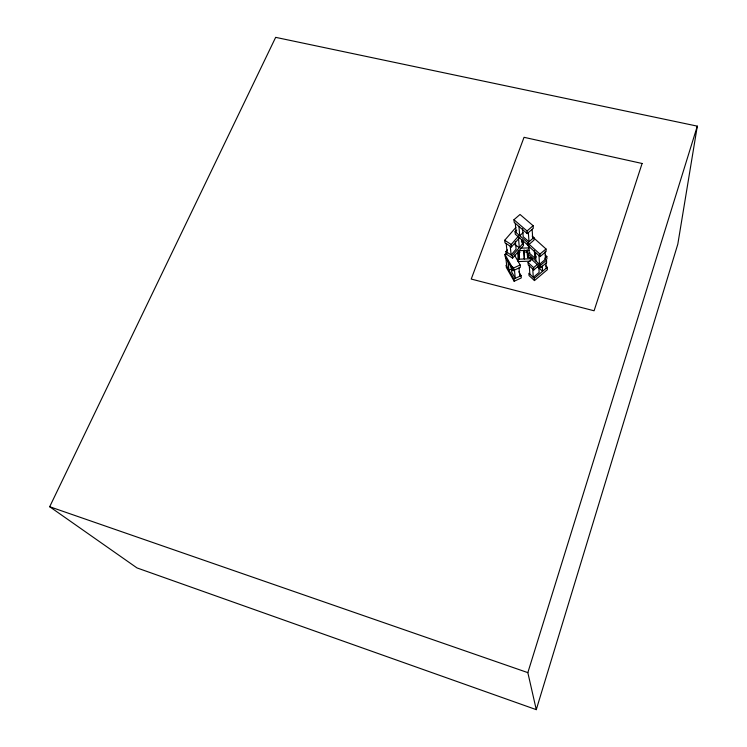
<?xml version="1.0" encoding="UTF-8"?>
<svg xmlns="http://www.w3.org/2000/svg" width="747" height="747" viewBox="0 0 747 747"><rect width="100%" height="100%" fill="white"/><g stroke="black" fill="none" stroke-linecap="round" stroke-linejoin="round"><path stroke-width="1.12" d="M697.306 126.14L677.809 244.157L536.271 709.65L137 567.925L49.694 506.727L275.662 37.35L697.306 126.14L527.84 672.636L536.271 709.65M507.4 249.881L505.934 251.58L506.195 254.008L512.563 258.154L512.321 255.735L523.348 242.962L521.518 241.785M512.563 258.154L523.544 245.418L523.348 242.962M515.925 227.368L504.701 240.282L504.972 242.794L511.452 246.996L511.209 244.484L518.689 235.847M511.452 246.996L519.809 237.331M533.853 237.555L534.012 240.104L528.064 245.296L527.886 242.775L533.853 237.555L532.135 236.08M523.124 232.728L519.725 235.688L518.941 226.472M527.214 233.615L527.027 230.991L533.106 225.697L520.024 214.473L513.964 219.721L514.207 222.373L527.214 233.615L533.274 228.339L533.106 225.697M528.064 245.296L515.29 234.185L515.057 231.635L516.756 230.16M547.29 267.305L547.392 269.639L534.478 280.583L534.329 278.295L547.29 267.305L545.73 265.885M539.035 265.549L533.778 269.994L533.619 267.622L538.017 263.906M545.058 257.958L546.823 256.464L545.226 255.026M546.515 260.227L546.617 262.636L540.669 267.669L540.539 265.269L546.515 260.227L544.852 258.714M533.778 269.994L528.241 264.914L528.064 262.524L532.452 258.817M528.689 245.305L529.24 253.009L534.815 258.079L536.299 256.828M546.01 248.984L546.122 251.487L540.072 256.594L539.932 254.111L546.01 248.984L533.349 237.565M540.669 267.669L528.306 256.37L528.129 253.943L529.828 252.514M521.079 275.652L521.275 277.949L514.16 281.255L513.927 278.967L521.079 275.652L518.838 271.731M514.44 255.035L520.136 264.961L520.342 267.342L513.096 270.703L505.196 256.809L504.925 254.41L506.989 253.448M512.022 268.808L508.968 270.227L508.072 261.87M513.096 270.703L512.862 268.332L520.136 264.961M521.369 241.132L523.6 241.048M520.295 248.191L529.268 247.883M518.269 250.693L529.446 250.32M530.211 261.161L518.129 261.553L517.876 252.281L520.08 252.206M523.376 252.094L527.774 251.954M527.046 250.152L527.597 257.594L531.005 257.482M517.923 259.209L531.154 258.779M49.694 506.727L527.84 672.636M514.758 244.671L519.324 247.621L518.558 238.788M504.701 240.282L511.209 244.484M505.934 251.58L512.321 255.735M513.964 219.721L527.027 230.991M515.057 231.635L527.886 242.775M528.138 243.41L539.932 254.111M540.072 256.594L527.475 245.165L527.354 243.485M528.129 253.943L540.539 265.269M537.868 267.024L542.555 271.32L542.285 266.081M528.064 262.524L533.619 267.622M534.329 278.295L528.857 273.262L529.035 275.568L534.478 280.583M512.414 266.483L514.459 270.069L515.271 278.351L511.742 272.141L511.097 265.885M504.925 254.41L512.862 268.332M513.927 278.967L506.13 265.213L506.382 267.538L514.16 281.255M505.859 257.976L506.783 266.371M506.186 243.578L507.129 252.355M510.238 246.202L511.125 254.96L516.093 249.199L515.383 241.486M515.299 223.316L516.13 232.569M517.876 252.281L518.016 253.859M518.988 267.968L519.735 276.269M518.651 250.684L519.408 259.162L519.361 252.234M522.06 239.6L522.424 244.036M522.564 228.703L523.208 236.771L529.007 241.795L528.353 232.625M524.133 249.928L524.357 259.004L523.675 250.516M527.317 250.049L527.597 257.594M529.278 265.867L529.884 274.196M532.732 269.041L533.302 277.342L539.138 272.403L538.718 265.082M532.135 229.329L532.732 238.536M534.329 250.422L534.815 258.079M535.45 252.393L535.982 261.114M538.998 255.623L539.493 264.307L545.459 259.265L545.105 251.608M545.964 262.972L546.206 268.229M546.823 256.464L546.925 258.882M642.103 163.481L594.089 310.78L471.236 279.061L524.039 137.308L642.103 163.481"/></g></svg>
